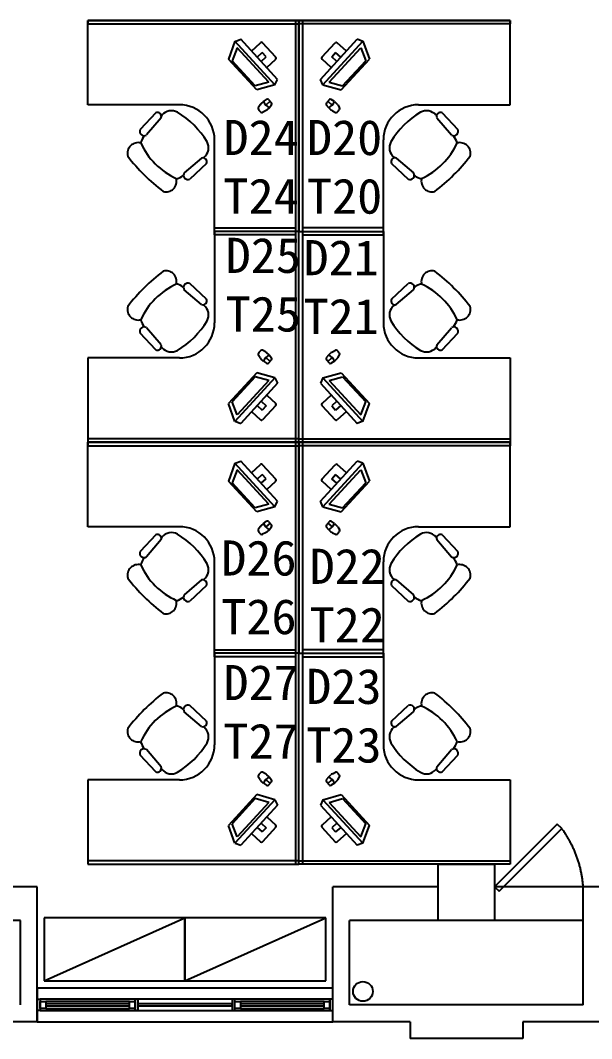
# Model space of a CAD drawing. Header units: millimetres. Extents: x 526420 to 928802, y 401925 to 509768.
# Drawn here: x 705941 to 710001, y 418464 to 425704 of the extents above; entities that cross this region are included whole.
import ezdxf

# ---------------------------------------------------------------- set-up
doc = ezdxf.new("R2010")
doc.units = ezdxf.units.MM
doc.header["$LTSCALE"] = 3000
doc.header["$MEASUREMENT"] = 0
doc.linetypes.add('DASHED2', pattern=[0.375, 0.25, -0.125])
doc.layers.get('0').update_dxf_attribs({"linetype": 'CONTINUOUS'})
for name, color, linetype in [('D-WALL', 7, 'CONTINUOUS'), ('D-WINDOW', 7, 'CONTINUOUS'), ('P-DOOR', 7, 'CONTINUOUS'), ('P-FURNI-I', 7, 'CONTINUOUS'), ('窗台线', 7, 'CONTINUOUS')]:
    doc.layers.add(name, color=color, linetype=linetype)
doc.styles.get("Standard").update_dxf_attribs({"font": 'romans.shx', "width": 0.65, "bigfont": 'hzfs1.shx'})

msp = doc.modelspace()

# ---------------------------------------------------------------- linework, layer by layer
at = {"color": 0, "ltscale": 0.7}
msp.add_circle((708375.8, 418799.6), 70, dxfattribs=at)
msp.add_circle((708375.8, 418799.6), 70, dxfattribs=at)
at = {"layer": 'D-WALL', "color": 0, "ltscale": 100}
for p, q in [((708911, 419703.9), (709311, 419703.9)), ((708911, 419303.9), (708911, 419703.9)), ((709311, 419703.9), (709311, 419303.9)), ((709311, 419303.9), (708911, 419303.9))]:
    msp.add_line(p, q, dxfattribs=at)
at = {"layer": 'D-WALL', "color": 0, "ltscale": 0.7}
for p, q in [((706061, 419543.9), (705311, 419543.9)), ((706061, 419543.9), (705941, 419543.9)), ((706061, 418583.9), (706061, 419543.9)), ((708911, 419543.9), (708161, 419543.9)), ((708161, 418583.9), (708161, 419543.9)), ((710061, 419543.9), (709941, 419543.9)), ((709941, 418703.9), (709941, 419543.9)), ((705941, 419303.9), (705311, 419303.9)), ((705941, 418703.9), (705941, 419303.9)), ((708911, 419303.9), (708281, 419303.9)), ((708281, 418703.9), (708281, 419303.9)), ((709941, 418703.9), (708281, 418703.9)), ((706061, 418583.9), (705511, 418583.9)), ((706061, 418583.9), (705821, 418583.9)), ((708711, 418583.9), (708161, 418583.9)), ((708711, 418583.9), (708711, 418463.9)), ((709511, 418583.9), (709511, 418463.9)), ((710061, 418583.9), (709511, 418583.9)), ((709511, 418463.9), (708711, 418463.9))]:
    msp.add_line(p, q, dxfattribs=at)
at = {"layer": 'D-WINDOW', "color": 0, "ltscale": 0.7}
for p, q in [((706061, 418743.9), (706081, 418743.9)), ((706061, 418663.9), (706061, 418743.9)), ((708141, 418743.9), (706081, 418743.9)), ((706081, 418743.9), (706081, 418663.9)), ((706081, 418743.9), (706081, 418663.9)), ((706081, 418728.9), (706121, 418728.9)), ((706081, 418678.9), (706081, 418728.9)), ((706716, 418728.9), (706121, 418728.9)), ((706121, 418728.9), (706121, 418678.9)), ((706121, 418728.9), (706121, 418678.9)), ((706716, 418711.4), (706121, 418711.4)), ((706121, 418711.4), (706121, 418696.4)), ((706121, 418696.4), (706716, 418696.4)), ((706716, 418728.9), (706756, 418728.9)), ((706716, 418678.9), (706716, 418728.9)), ((706716, 418678.9), (706716, 418728.9)), ((706716, 418696.4), (706716, 418711.4)), ((706756, 418743.9), (706776, 418743.9)), ((706756, 418663.9), (706756, 418743.9)), ((706756, 418728.9), (706756, 418678.9)), ((706776, 418743.9), (706776, 418663.9)), ((707446, 418711.4), (706776, 418711.4)), ((706776, 418711.4), (706776, 418696.4)), ((706776, 418696.4), (707446, 418696.4)), ((707466, 418743.9), (707446, 418743.9)), ((707446, 418743.9), (707446, 418663.9)), ((707446, 418696.4), (707446, 418711.4)), ((707466, 418663.9), (707466, 418743.9)), ((707466, 418728.9), (707506, 418728.9)), ((707466, 418678.9), (707466, 418728.9)), ((708101, 418728.9), (707506, 418728.9)), ((707506, 418728.9), (707506, 418678.9)), ((707506, 418728.9), (707506, 418678.9)), ((708101, 418711.4), (707506, 418711.4)), ((707506, 418711.4), (707506, 418696.4)), ((707506, 418696.4), (708101, 418696.4)), ((708101, 418728.9), (708141, 418728.9)), ((708101, 418678.9), (708101, 418728.9)), ((708101, 418678.9), (708101, 418728.9)), ((708101, 418696.4), (708101, 418711.4)), ((708141, 418663.9), (708141, 418743.9)), ((708161, 418743.9), (708141, 418743.9)), ((708141, 418743.9), (708141, 418663.9)), ((708141, 418728.9), (708141, 418678.9)), ((708161, 418663.9), (708161, 418743.9)), ((706081, 418663.9), (706061, 418663.9)), ((706121, 418678.9), (706081, 418678.9)), ((706081, 418663.9), (708141, 418663.9)), ((706121, 418678.9), (706716, 418678.9)), ((706756, 418678.9), (706716, 418678.9)), ((706776, 418663.9), (706756, 418663.9)), ((707446, 418663.9), (707466, 418663.9)), ((707506, 418678.9), (707466, 418678.9)), ((707506, 418678.9), (708101, 418678.9)), ((708141, 418678.9), (708101, 418678.9)), ((708141, 418663.9), (708161, 418663.9)), ((706061, 418583.9), (708161, 418583.9))]:
    msp.add_line(p, q, dxfattribs=at)
at = {"layer": 'P-DOOR', "color": 0, "linetype": 'DASHED2', "ltscale": 10}
for p, q in [((709756.5, 419989.4), (709311, 419543.9)), ((709342.8, 419512.1), (709788.3, 419957.6)), ((709788.3, 419957.6), (709756.5, 419989.4)), ((709941, 419543.9), (709311, 419543.9)), ((709311, 419543.9), (709342.8, 419512.1)), ((709941, 419303.9), (709311, 419303.9))]:
    msp.add_line(p, q, dxfattribs=at)
msp.add_arc((709161.3, 419491.1), 781.5, 3.87552, 36.64804, dxfattribs=at)
at = {"layer": 'P-FURNI-I', "color": 0}
for p, q in [((706421, 425703.9), (706421, 425678.9)), ((707921, 425703.9), (706421, 425703.9)), ((706421, 425103.9), (706421, 425703.9)), ((706421, 425703.9), (707921, 425703.9)), ((706421, 425678.9), (707921, 425678.9)), ((707921, 425703.9), (707896, 425703.9)), ((707896, 425703.9), (707896, 422703.9)), ((707921, 425678.9), (707921, 425703.9)), ((707921, 422703.9), (707921, 425703.9)), ((707921, 425703.9), (707921, 424203.9)), ((707921, 425703.9), (707921, 425703.9)), ((707921, 425678.9), (707921, 425703.9)), ((707921, 425703.9), (709421, 425703.9)), ((707921, 422703.9), (707921, 425703.9)), ((707921, 425703.9), (707946, 425703.9)), ((707921, 425703.9), (707921, 424203.9)), ((709421, 425703.9), (707921, 425703.9)), ((707921, 425703.9), (707921, 425703.9)), ((709421, 425678.9), (707921, 425678.9)), ((707946, 425703.9), (707946, 422703.9)), ((709421, 425703.9), (709421, 425678.9)), ((709421, 425103.9), (709421, 425703.9)), ((707466.6, 425554.6), (707507.1, 425569.5)), ((707768.8, 425284.3), (707507.1, 425569.5)), ((708073.2, 425284.3), (708334.9, 425569.5)), ((708375.4, 425554.6), (708334.9, 425569.5)), ((707466.3, 425554.9), (707419.3, 425428.5)), ((707481.2, 425509), (707446.8, 425416.3)), ((707750.5, 425245.1), (707466.3, 425554.9)), ((707706, 425264), (707481.2, 425509)), ((708091.5, 425245.1), (708375.7, 425554.9)), ((708136, 425264), (708360.8, 425509)), ((708360.8, 425509), (708395.2, 425416.3)), ((708375.7, 425554.9), (708422.7, 425428.5)), ((707620.6, 425209.2), (707419.3, 425428.5)), ((708221.4, 425209.2), (708422.7, 425428.5)), ((707610.8, 425237.6), (707446.8, 425416.3)), ((708231.2, 425237.6), (708395.2, 425416.3)), ((707750.5, 425245.1), (707768.8, 425284.3)), ((708091.5, 425245.1), (708073.2, 425284.3)), ((707706, 425264), (707610.8, 425237.6)), ((707750.5, 425245.1), (707620.6, 425209.2)), ((708091.5, 425245.1), (708221.4, 425209.2)), ((708136, 425264), (708231.2, 425237.6)), ((707071, 425103.9), (706421, 425103.9)), ((708771, 425103.9), (709421, 425103.9)), ((706903.3, 425046.1), (706791.4, 424928)), ((706942, 425012.1), (706837.4, 424888.9)), ((706947.4, 425029.8), (706943.2, 425024.9)), ((708894.6, 425029.8), (708898.8, 425024.9)), ((708900, 425012.1), (709004.6, 424888.9)), ((708938.7, 425046.1), (709050.6, 424928)), ((707321, 424203.9), (707321, 424853.9)), ((708521, 424203.9), (708521, 424853.9)), ((707229.2, 424724.9), (707105.9, 424620.4)), ((707246.8, 424730.3), (707242, 424726.2)), ((707246.8, 424730.3), (707242.1, 424726.2)), ((708595.2, 424730.3), (708599.9, 424726.2)), ((708595.2, 424730.3), (708600, 424726.2)), ((708612.8, 424724.9), (708736.1, 424620.4)), ((707263.2, 424686.2), (707145, 424574.3)), ((708578.8, 424686.2), (708697, 424574.3)), ((707321, 424178.9), (707321, 424228.9)), ((707321, 424228.9), (707896, 424228.9)), ((707921, 424203.9), (707321, 424203.9)), ((707921, 424203.9), (707321, 424203.9)), ((707321, 424203.9), (707321, 423553.9)), ((707896, 424228.9), (707896, 424178.9)), ((707921, 422703.9), (707921, 424203.9)), ((707921, 424203.9), (708521, 424203.9)), ((707921, 422703.9), (707921, 424203.9)), ((707921, 424203.9), (708521, 424203.9)), ((708521, 424228.9), (707946, 424228.9)), ((707946, 424228.9), (707946, 424178.9)), ((708521, 424178.9), (708521, 424228.9)), ((708521, 424203.9), (708521, 423553.9)), ((707896, 424178.9), (707321, 424178.9)), ((707946, 424178.9), (708521, 424178.9)), ((707263.2, 423721.7), (707145, 423833.6)), ((708578.8, 423721.7), (708697, 423833.6)), ((707229.2, 423683), (707105.9, 423787.5)), ((708612.8, 423683), (708736.1, 423787.5)), ((707246.8, 423677.6), (707242, 423681.7)), ((707246.8, 423677.6), (707242.1, 423681.7)), ((708595.2, 423677.6), (708599.9, 423681.7)), ((708595.2, 423677.6), (708600, 423681.7)), ((706903.3, 423361.8), (706791.4, 423479.9)), ((706942, 423395.8), (706837.4, 423519)), ((708900, 423395.8), (709004.6, 423519)), ((708938.7, 423361.8), (709050.6, 423479.9)), ((706947.4, 423378.1), (706943.2, 423383)), ((708894.6, 423378.1), (708898.8, 423383)), ((707071, 423303.9), (706421, 423303.9)), ((706421, 423303.9), (706421, 422703.9)), ((708771, 423303.9), (709421, 423303.9)), ((709421, 423303.9), (709421, 422703.9)), ((707620.6, 423198.7), (707419.3, 422979.4)), ((707750.5, 423162.8), (707620.6, 423198.7)), ((708091.5, 423162.8), (708221.4, 423198.7)), ((708221.4, 423198.7), (708422.7, 422979.4)), ((707610.8, 423170.3), (707446.8, 422991.6)), ((707750.5, 423162.8), (707466.3, 422853)), ((707706, 423143.9), (707481.2, 422898.9)), ((707768.8, 423123.6), (707507.1, 422838.4)), ((707706, 423143.9), (707610.8, 423170.3)), ((707750.5, 423162.8), (707768.8, 423123.6)), ((708091.5, 423162.8), (708073.2, 423123.6)), ((708073.2, 423123.6), (708334.9, 422838.4)), ((708091.5, 423162.8), (708375.7, 422853)), ((708136, 423143.9), (708231.2, 423170.3)), ((708136, 423143.9), (708360.8, 422898.9)), ((708231.2, 423170.3), (708395.2, 422991.6)), ((707466.3, 422853), (707419.3, 422979.4)), ((707481.2, 422898.9), (707446.8, 422991.6)), ((708360.8, 422898.9), (708395.2, 422991.6)), ((708375.7, 422853), (708422.7, 422979.4)), ((707466.6, 422853.3), (707507.1, 422838.4)), ((708375.4, 422853.3), (708334.9, 422838.4)), ((706421, 422728.9), (706421, 422703.9)), ((707921, 422728.9), (706421, 422728.9)), ((706421, 422703.9), (707921, 422703.9)), ((706421, 422703.9), (707921, 422703.9)), ((706421, 422703.9), (706421, 422678.9)), ((707921, 422703.9), (706421, 422703.9)), ((706421, 422103.9), (706421, 422703.9)), ((706421, 422703.9), (707921, 422703.9)), ((706421, 422678.9), (707921, 422678.9)), ((707896, 422703.9), (707921, 422703.9)), ((707921, 422703.9), (707896, 422703.9)), ((707896, 422703.9), (707896, 419703.9)), ((707921, 422703.9), (707921, 422728.9)), ((707921, 422703.9), (707921, 422728.9)), ((707921, 422728.9), (709421, 422728.9)), ((707921, 422703.9), (707921, 422703.9)), ((707921, 422678.9), (707921, 422703.9)), ((707921, 419703.9), (707921, 422703.9)), ((707921, 422703.9), (707921, 421203.9)), ((707921, 422703.9), (707921, 422703.9)), ((709421, 422703.9), (707921, 422703.9)), ((707946, 422703.9), (707921, 422703.9)), ((709421, 422703.9), (707921, 422703.9)), ((707921, 422703.9), (707921, 422703.9)), ((707921, 422678.9), (707921, 422703.9)), ((707921, 422703.9), (709421, 422703.9)), ((707921, 419703.9), (707921, 422703.9)), ((707921, 422703.9), (707946, 422703.9)), ((707921, 422703.9), (707921, 421203.9)), ((709421, 422703.9), (707921, 422703.9)), ((707921, 422703.9), (707921, 422703.9)), ((709421, 422678.9), (707921, 422678.9)), ((707946, 422703.9), (707946, 419703.9)), ((709421, 422728.9), (709421, 422703.9)), ((709421, 422703.9), (709421, 422678.9)), ((709421, 422103.9), (709421, 422703.9)), ((707466.3, 422554.9), (707419.3, 422428.5)), ((707750.5, 422245.1), (707466.3, 422554.9)), ((707466.6, 422554.6), (707507.1, 422569.5)), ((707768.8, 422284.3), (707507.1, 422569.5)), ((708073.2, 422284.3), (708334.9, 422569.5)), ((708091.5, 422245.1), (708375.7, 422554.9)), ((708375.4, 422554.6), (708334.9, 422569.5)), ((708375.7, 422554.9), (708422.7, 422428.5)), ((707481.2, 422509), (707446.8, 422416.3)), ((707706, 422264), (707481.2, 422509)), ((708136, 422264), (708360.8, 422509)), ((708360.8, 422509), (708395.2, 422416.3)), ((707620.6, 422209.2), (707419.3, 422428.5)), ((707610.8, 422237.6), (707446.8, 422416.3)), ((708221.4, 422209.2), (708422.7, 422428.5)), ((708231.2, 422237.6), (708395.2, 422416.3)), ((707706, 422264), (707610.8, 422237.6)), ((707750.5, 422245.1), (707620.6, 422209.2)), ((707750.5, 422245.1), (707768.8, 422284.3)), ((708091.5, 422245.1), (708073.2, 422284.3)), ((708091.5, 422245.1), (708221.4, 422209.2)), ((708136, 422264), (708231.2, 422237.6)), ((707071, 422103.9), (706421, 422103.9)), ((708771, 422103.9), (709421, 422103.9)), ((706903.3, 422046.1), (706791.4, 421928)), ((706947.4, 422029.8), (706943.2, 422024.9)), ((708894.6, 422029.8), (708898.8, 422024.9)), ((708938.7, 422046.1), (709050.6, 421928)), ((706942, 422012.1), (706837.4, 421888.9)), ((708900, 422012.1), (709004.6, 421888.9)), ((707321, 421203.9), (707321, 421853.9)), ((708521, 421203.9), (708521, 421853.9)), ((707246.8, 421730.3), (707242, 421726.2)), ((707246.8, 421730.3), (707242.1, 421726.2)), ((708595.2, 421730.3), (708599.9, 421726.2)), ((708595.2, 421730.3), (708600, 421726.2)), ((707229.2, 421724.9), (707105.9, 421620.4)), ((707263.2, 421686.2), (707145, 421574.3)), ((708578.8, 421686.2), (708697, 421574.3)), ((708612.8, 421724.9), (708736.1, 421620.4)), ((707321, 421178.9), (707321, 421228.9)), ((707321, 421228.9), (707896, 421228.9)), ((707896, 421228.9), (707896, 421178.9)), ((708521, 421228.9), (707946, 421228.9)), ((707946, 421228.9), (707946, 421178.9)), ((708521, 421178.9), (708521, 421228.9)), ((707921, 421203.9), (707321, 421203.9)), ((707921, 421203.9), (707321, 421203.9)), ((707321, 421203.9), (707321, 420553.9)), ((707896, 421178.9), (707321, 421178.9)), ((707921, 419703.9), (707921, 421203.9)), ((707921, 421203.9), (708521, 421203.9)), ((707921, 419703.9), (707921, 421203.9)), ((707921, 421203.9), (708521, 421203.9)), ((707946, 421178.9), (708521, 421178.9)), ((708521, 421203.9), (708521, 420553.9)), ((707263.2, 420721.7), (707145, 420833.6)), ((708578.8, 420721.7), (708697, 420833.6)), ((707229.2, 420683), (707105.9, 420787.5)), ((708612.8, 420683), (708736.1, 420787.5)), ((707246.8, 420677.6), (707242, 420681.7)), ((707246.8, 420677.6), (707242.1, 420681.7)), ((708595.2, 420677.6), (708599.9, 420681.7)), ((708595.2, 420677.6), (708600, 420681.7)), ((706942, 420395.8), (706837.4, 420519)), ((708900, 420395.8), (709004.6, 420519)), ((706903.3, 420361.8), (706791.4, 420479.9)), ((708938.7, 420361.8), (709050.6, 420479.9)), ((706947.4, 420378.1), (706943.2, 420383)), ((708894.6, 420378.1), (708898.8, 420383)), ((707071, 420303.9), (706421, 420303.9)), ((706421, 420303.9), (706421, 419703.9)), ((708771, 420303.9), (709421, 420303.9)), ((709421, 420303.9), (709421, 419703.9)), ((707620.6, 420198.7), (707419.3, 419979.4)), ((707610.8, 420170.3), (707446.8, 419991.6)), ((707750.5, 420162.8), (707466.3, 419853)), ((707706, 420143.9), (707481.2, 419898.9)), ((707706, 420143.9), (707610.8, 420170.3)), ((707750.5, 420162.8), (707620.6, 420198.7)), ((707750.5, 420162.8), (707768.8, 420123.6)), ((708091.5, 420162.8), (708073.2, 420123.6)), ((708091.5, 420162.8), (708221.4, 420198.7)), ((708091.5, 420162.8), (708375.7, 419853)), ((708136, 420143.9), (708231.2, 420170.3)), ((708136, 420143.9), (708360.8, 419898.9)), ((708221.4, 420198.7), (708422.7, 419979.4)), ((708231.2, 420170.3), (708395.2, 419991.6)), ((707768.8, 420123.6), (707507.1, 419838.4)), ((708073.2, 420123.6), (708334.9, 419838.4)), ((707466.3, 419853), (707419.3, 419979.4)), ((707481.2, 419898.9), (707446.8, 419991.6)), ((708360.8, 419898.9), (708395.2, 419991.6)), ((708375.7, 419853), (708422.7, 419979.4)), ((707466.6, 419853.3), (707507.1, 419838.4)), ((708375.4, 419853.3), (708334.9, 419838.4)), ((706421, 419728.9), (706421, 419703.9)), ((707921, 419728.9), (706421, 419728.9)), ((706421, 419703.9), (707921, 419703.9)), ((706421, 419703.9), (707921, 419703.9)), ((707896, 419703.9), (707921, 419703.9)), ((707921, 419703.9), (707921, 419728.9)), ((707921, 419703.9), (707921, 419728.9)), ((707921, 419728.9), (709421, 419728.9)), ((707921, 419703.9), (707921, 419703.9)), ((709421, 419703.9), (707921, 419703.9)), ((707946, 419703.9), (707921, 419703.9)), ((709421, 419703.9), (707921, 419703.9)), ((707921, 419703.9), (707921, 419703.9)), ((709421, 419728.9), (709421, 419703.9))]:
    msp.add_line(p, q, dxfattribs=at)
at = {"layer": 'P-FURNI-I', "color": 0, "linetype": 'ByBlock'}
for p, q in [((707583.9, 425485.8), (707648.6, 425545.2)), ((707757.4, 425441.5), (707662.8, 425544.6)), ((708084.6, 425441.5), (708179.2, 425544.6)), ((708258.1, 425485.8), (708193.4, 425545.2)), ((707624.5, 425441.6), (707660.5, 425474.7)), ((707651.5, 425412.2), (707687.6, 425445.2)), ((707687.6, 425445.2), (707660.5, 425474.7)), ((707692.1, 425367.9), (707756.8, 425427.3)), ((708149.9, 425367.9), (708085.2, 425427.3)), ((708154.4, 425445.2), (708181.5, 425474.7)), ((708190.5, 425412.2), (708154.4, 425445.2)), ((708217.5, 425441.6), (708181.5, 425474.7)), ((707668.1, 425126.4), (707691.4, 425142.4)), ((707704.4, 425140.9), (707726.2, 425117.1)), ((708137.6, 425140.9), (708115.8, 425117.1)), ((708173.9, 425126.4), (708150.6, 425142.4)), ((707645, 425103.2), (707631.9, 425083.1)), ((707668.1, 425126.4), (707653.1, 425112.7)), ((707683.5, 425061.2), (707662.3, 425049.9)), ((707715.3, 425129), (707685.8, 425102)), ((707708.6, 425082.2), (707693.7, 425068.5)), ((707708.6, 425082.2), (707726.5, 425104)), ((708133.4, 425082.2), (708115.5, 425104)), ((708126.7, 425129), (708156.2, 425102)), ((708133.4, 425082.2), (708148.3, 425068.5)), ((708158.5, 425061.2), (708179.7, 425049.9)), ((708173.9, 425126.4), (708188.9, 425112.7)), ((708197, 425103.2), (708210.1, 425083.1)), ((707645, 423304.7), (707631.9, 423324.8)), ((707683.5, 423346.7), (707662.3, 423358)), ((707708.6, 423325.7), (707693.7, 423339.4)), ((707708.6, 423325.7), (707726.5, 423303.9)), ((708133.4, 423325.7), (708115.5, 423303.9)), ((708133.4, 423325.7), (708148.3, 423339.4)), ((708158.5, 423346.7), (708179.7, 423358)), ((708197, 423304.7), (708210.1, 423324.8)), ((707668.1, 423281.5), (707653.1, 423295.2)), ((707668.1, 423281.5), (707691.4, 423265.5)), ((707715.3, 423278.9), (707685.8, 423305.9)), ((707704.4, 423267), (707726.2, 423290.8)), ((708137.6, 423267), (708115.8, 423290.8)), ((708126.7, 423278.9), (708156.2, 423305.9)), ((708173.9, 423281.5), (708150.6, 423265.5)), ((708173.9, 423281.5), (708188.9, 423295.2)), ((707692.1, 423040), (707756.8, 422980.6)), ((708149.9, 423040), (708085.2, 422980.6)), ((707624.5, 422966.3), (707660.5, 422933.2)), ((707651.5, 422995.7), (707687.6, 422962.7)), ((707687.6, 422962.7), (707660.5, 422933.2)), ((707757.4, 422966.4), (707662.8, 422863.3)), ((708084.6, 422966.4), (708179.2, 422863.3)), ((708190.5, 422995.7), (708154.4, 422962.7)), ((708154.4, 422962.7), (708181.5, 422933.2)), ((708217.5, 422966.3), (708181.5, 422933.2)), ((707583.9, 422922.1), (707648.6, 422862.7)), ((708258.1, 422922.1), (708193.4, 422862.7)), ((707583.9, 422485.8), (707648.6, 422545.2)), ((707757.4, 422441.5), (707662.8, 422544.6)), ((708084.6, 422441.5), (708179.2, 422544.6)), ((708258.1, 422485.8), (708193.4, 422545.2)), ((707624.5, 422441.6), (707660.5, 422474.7)), ((707687.6, 422445.2), (707660.5, 422474.7)), ((708154.4, 422445.2), (708181.5, 422474.7)), ((708217.5, 422441.6), (708181.5, 422474.7)), ((707651.5, 422412.2), (707687.6, 422445.2)), ((707692.1, 422367.9), (707756.8, 422427.3)), ((708149.9, 422367.9), (708085.2, 422427.3)), ((708190.5, 422412.2), (708154.4, 422445.2)), ((707645, 422103.2), (707631.9, 422083.1)), ((707668.1, 422126.4), (707653.1, 422112.7)), ((707668.1, 422126.4), (707691.4, 422142.4)), ((707715.3, 422129), (707685.8, 422102)), ((707704.4, 422140.9), (707726.2, 422117.1)), ((707708.6, 422082.2), (707726.5, 422104)), ((708133.4, 422082.2), (708115.5, 422104)), ((708137.6, 422140.9), (708115.8, 422117.1)), ((708126.7, 422129), (708156.2, 422102)), ((708173.9, 422126.4), (708150.6, 422142.4)), ((708173.9, 422126.4), (708188.9, 422112.7)), ((708197, 422103.2), (708210.1, 422083.1)), ((707683.5, 422061.2), (707662.3, 422049.9)), ((707708.6, 422082.2), (707693.7, 422068.5)), ((708133.4, 422082.2), (708148.3, 422068.5)), ((708158.5, 422061.2), (708179.7, 422049.9)), ((707683.5, 420346.7), (707662.3, 420358)), ((708158.5, 420346.7), (708179.7, 420358)), ((707645, 420304.7), (707631.9, 420324.8)), ((707668.1, 420281.5), (707653.1, 420295.2)), ((707715.3, 420278.9), (707685.8, 420305.9)), ((707708.6, 420325.7), (707693.7, 420339.4)), ((707704.4, 420267), (707726.2, 420290.8)), ((707708.6, 420325.7), (707726.5, 420303.9)), ((708133.4, 420325.7), (708115.5, 420303.9)), ((708137.6, 420267), (708115.8, 420290.8)), ((708126.7, 420278.9), (708156.2, 420305.9)), ((708133.4, 420325.7), (708148.3, 420339.4)), ((708173.9, 420281.5), (708188.9, 420295.2)), ((708197, 420304.7), (708210.1, 420324.8)), ((707668.1, 420281.5), (707691.4, 420265.5)), ((708173.9, 420281.5), (708150.6, 420265.5)), ((707651.5, 419995.7), (707687.6, 419962.7)), ((707692.1, 420040), (707756.8, 419980.6)), ((708149.9, 420040), (708085.2, 419980.6)), ((708190.5, 419995.7), (708154.4, 419962.7)), ((707583.9, 419922.1), (707648.6, 419862.7)), ((707624.5, 419966.3), (707660.5, 419933.2)), ((707687.6, 419962.7), (707660.5, 419933.2)), ((707757.4, 419966.4), (707662.8, 419863.3)), ((708084.6, 419966.4), (708179.2, 419863.3)), ((708154.4, 419962.7), (708181.5, 419933.2)), ((708217.5, 419966.3), (708181.5, 419933.2)), ((708258.1, 419922.1), (708193.4, 419862.7))]:
    msp.add_line(p, q, dxfattribs=at)
at = {"layer": 'P-FURNI-I', "color": 0, "ltscale": 100}
for p, q in [((706111, 418873.9), (707111, 419323.9)), ((707111, 419323.9), (706111, 419323.9)), ((706111, 419323.9), (706111, 418873.9)), ((707111, 418873.9), (708111, 419323.9)), ((707111, 418873.9), (707111, 419323.9)), ((708111, 419323.9), (707111, 419323.9)), ((707111, 419323.9), (707111, 418873.9)), ((708111, 418873.9), (708111, 419323.9)), ((706111, 418873.9), (707111, 418873.9)), ((707111, 418873.9), (708111, 418873.9))]:
    msp.add_line(p, q, dxfattribs=at)
at = {"layer": 'P-FURNI-I', "color": 0, "linetype": 'ByBlock'}
for centre, radius, start, end in [((707655.4, 425537.9), 10, 42.52965, 132.52965), ((708186.6, 425537.9), 10, 47.47035, 137.47035), ((707750, 425434.7), 10, 312.52965, 42.52965), ((708092, 425434.7), 10, 137.47035, 227.47035), ((707697, 425134.1), 10, 42.52965, 124.42662), ((708145, 425134.1), 10, 55.57338, 137.47035), ((707640.3, 425077.6), 10, 146.87305, 222.52965), ((707705.8, 425120.3), 88, 214.1588, 230.90049), ((707686.9, 425075.8), 50, 132.52965, 146.87305), ((707783.9, 425192), 133.1, 209.50646, 235.55283), ((707659.9, 425105.3), 50, 298.18624, 312.52965), ((707718.8, 425110.4), 10, 320.63267, 42.52965), ((708123.2, 425110.4), 10, 137.47035, 219.36733), ((708058.1, 425192), 133.1, 304.44717, 330.49354), ((708182.1, 425105.3), 50, 227.47035, 241.81376), ((708155.1, 425075.8), 50, 33.12695, 47.47035), ((708136.2, 425120.3), 88, 309.09951, 325.8412), ((708201.7, 425077.6), 10, 317.47035, 33.12695), ((707657.6, 425058.7), 10, 222.52965, 298.18624), ((708184.4, 425058.7), 10, 241.81376, 317.47035), ((707640.3, 423330.3), 10, 137.47035, 213.12695), ((707705.8, 423287.6), 88, 129.09951, 145.8412), ((707657.6, 423349.2), 10, 61.81376, 137.47035), ((707783.9, 423215.9), 133.1, 124.44717, 150.49354), ((707659.9, 423302.6), 50, 47.47035, 61.81376), ((708058.1, 423215.9), 133.1, 29.50646, 55.55283), ((708182.1, 423302.6), 50, 118.18624, 132.52965), ((708184.4, 423349.2), 10, 42.52965, 118.18624), ((708136.2, 423287.6), 88, 34.1588, 50.90049), ((708201.7, 423330.3), 10, 326.87305, 42.52965), ((707686.9, 423332.1), 50, 213.12695, 227.47035), ((707697, 423273.8), 10, 235.57338, 317.47035), ((707718.8, 423297.5), 10, 317.47035, 39.36733), ((708123.2, 423297.5), 10, 140.63267, 222.52965), ((708145, 423273.8), 10, 222.52965, 304.42662), ((708155.1, 423332.1), 50, 312.52965, 326.87305), ((707750, 422973.2), 10, 317.47035, 47.47035), ((708092, 422973.2), 10, 132.52965, 222.52965), ((707655.4, 422870), 10, 227.47035, 317.47035), ((708186.6, 422870), 10, 222.52965, 312.52965), ((707655.4, 422537.9), 10, 42.52965, 132.52965), ((708186.6, 422537.9), 10, 47.47035, 137.47035), ((707750, 422434.7), 10, 312.52965, 42.52965), ((708092, 422434.7), 10, 137.47035, 227.47035), ((707686.9, 422075.8), 50, 132.52965, 146.87305), ((707783.9, 422192), 133.1, 209.50646, 235.55283), ((707697, 422134.1), 10, 42.52965, 124.42662), ((707718.8, 422110.4), 10, 320.63267, 42.52965), ((708123.2, 422110.4), 10, 137.47035, 219.36733), ((708058.1, 422192), 133.1, 304.44717, 330.49354), ((708145, 422134.1), 10, 55.57338, 137.47035), ((708155.1, 422075.8), 50, 33.12695, 47.47035), ((707640.3, 422077.6), 10, 146.87305, 222.52965), ((707705.8, 422120.3), 88, 214.1588, 230.90049), ((707657.6, 422058.7), 10, 222.52965, 298.18624), ((707659.9, 422105.3), 50, 298.18624, 312.52965), ((708182.1, 422105.3), 50, 227.47035, 241.81376), ((708184.4, 422058.7), 10, 241.81376, 317.47035), ((708136.2, 422120.3), 88, 309.09951, 325.8412), ((708201.7, 422077.6), 10, 317.47035, 33.12695), ((707705.8, 420287.6), 88, 129.09951, 145.8412), ((707657.6, 420349.2), 10, 61.81376, 137.47035), ((708184.4, 420349.2), 10, 42.52965, 118.18624), ((708136.2, 420287.6), 88, 34.1588, 50.90049), ((707640.3, 420330.3), 10, 137.47035, 213.12695), ((707686.9, 420332.1), 50, 213.12695, 227.47035), ((707783.9, 420215.9), 133.1, 124.44717, 150.49354), ((707659.9, 420302.6), 50, 47.47035, 61.81376), ((707718.8, 420297.5), 10, 317.47035, 39.36733), ((708123.2, 420297.5), 10, 140.63267, 222.52965), ((708058.1, 420215.9), 133.1, 29.50646, 55.55283), ((708182.1, 420302.6), 50, 118.18624, 132.52965), ((708155.1, 420332.1), 50, 312.52965, 326.87305), ((708201.7, 420330.3), 10, 326.87305, 42.52965), ((707697, 420273.8), 10, 235.57338, 317.47035), ((708145, 420273.8), 10, 222.52965, 304.42662), ((707750, 419973.2), 10, 317.47035, 47.47035), ((708092, 419973.2), 10, 132.52965, 222.52965), ((707655.4, 419870), 10, 227.47035, 317.47035), ((708186.6, 419870), 10, 222.52965, 312.52965)]:
    msp.add_arc(centre, radius, start, end, dxfattribs=at)
at = {"layer": 'P-FURNI-I', "color": 0}
for centre, radius, start, end in [((707015.2, 424972.9), 88.6, 61.10866, 140), ((707071, 424853.9), 250, 0.00002, 89.99998), ((708771, 424853.9), 250, 90.00002, 179.99998), ((708826.8, 424972.9), 88.6, 40, 118.89134), ((706915.6, 425021.2), 27.9, 341.04311, 116.28384), ((706734, 424517), 624.1, 31.27501, 58.72499), ((709108, 424517), 624.1, 121.27501, 148.72499), ((708926.4, 425021.2), 27.9, 63.71616, 198.95689), ((706820.6, 424915.7), 31.7, 157.15642, 302.13371), ((709021.4, 424915.7), 31.7, 237.86629, 22.84358), ((706963.4, 424775.9), 177.1, 142.33471, 161.21221), ((708878.6, 424775.9), 177.1, 18.78779, 37.66529), ((706777.6, 424758.2), 76.4, 75.39269, 194.60731), ((707255.3, 425038.3), 502.6, 204.20895, 245.79105), ((707189.9, 424798.2), 88.6, 310, 28.89134), ((708652.1, 424798.2), 88.6, 151.10866, 230), ((708586.7, 425038.3), 502.6, 294.20895, 335.79105), ((709064.4, 424758.2), 76.4, 345.39269, 104.60731), ((707799.9, 425582.9), 1383.5, 217.59073, 232.40927), ((707238.2, 424698.6), 27.9, 333.71616, 108.95689), ((708603.8, 424698.6), 27.9, 71.04311, 206.28384), ((708042.1, 425582.9), 1383.5, 307.59073, 322.40927), ((706975.2, 424560.5), 76.4, 255.39269, 14.60731), ((706994.7, 424744.6), 177.1, 288.61801, 306.90476), ((707132.8, 424603.5), 31.7, 147.86629, 292.84358), ((708709.3, 424603.5), 31.7, 247.15642, 32.13371), ((708847.3, 424744.6), 177.1, 233.09524, 251.38199), ((708866.8, 424560.5), 76.4, 165.39269, 284.60731), ((707799.9, 422825), 1383.5, 127.59073, 142.40927), ((706975.2, 423847.4), 76.4, 345.39269, 104.60731), ((708866.8, 423847.4), 76.4, 75.39269, 194.60731), ((708042.1, 422825), 1383.5, 37.59073, 52.40927), ((706994.7, 423663.3), 177.1, 53.09524, 71.38199), ((707132.8, 423804.4), 31.7, 67.15642, 212.13371), ((708709.3, 423804.4), 31.7, 327.86629, 112.84358), ((708847.3, 423663.3), 177.1, 108.61801, 126.90476), ((707255.3, 423369.6), 502.6, 114.20895, 155.79105), ((708586.7, 423369.6), 502.6, 24.20895, 65.79105), ((707238.2, 423709.3), 27.9, 251.04311, 26.28384), ((708603.8, 423709.3), 27.9, 153.71616, 288.95689), ((706777.6, 423649.7), 76.4, 165.39269, 284.60731), ((707189.9, 423609.7), 88.6, 331.10866, 50), ((708652.1, 423609.7), 88.6, 130, 208.89134), ((709064.4, 423649.7), 76.4, 255.39269, 14.60731), ((706963.4, 423632), 177.1, 198.78779, 217.66529), ((706734, 423890.9), 624.1, 301.27501, 328.72499), ((707071, 423553.9), 250, 270.00002, 359.99998), ((708771, 423553.9), 250, 180.00002, 269.99998), ((709108, 423890.9), 624.1, 211.27501, 238.72499), ((708878.6, 423632), 177.1, 322.33471, 341.21221), ((706820.6, 423492.2), 31.7, 57.86629, 202.84358), ((709021.4, 423492.2), 31.7, 337.15642, 122.13371), ((706915.6, 423386.7), 27.9, 243.71616, 18.95689), ((708926.4, 423386.7), 27.9, 161.04311, 296.28384), ((707015.2, 423435), 88.6, 220, 298.89134), ((708826.8, 423435), 88.6, 241.10866, 320), ((707071, 421853.9), 250, 0.00002, 89.99998), ((708771, 421853.9), 250, 90.00002, 179.99998), ((706915.6, 422021.2), 27.9, 341.04311, 116.28384), ((707015.2, 421972.9), 88.6, 61.10866, 140), ((706734, 421517), 624.1, 31.27501, 58.72499), ((709108, 421517), 624.1, 121.27501, 148.72499), ((708826.8, 421972.9), 88.6, 40, 118.89134), ((708926.4, 422021.2), 27.9, 63.71616, 198.95689), ((706820.6, 421915.7), 31.7, 157.15642, 302.13371), ((706963.4, 421775.9), 177.1, 142.33471, 161.21221), ((709021.4, 421915.7), 31.7, 237.86629, 22.84358), ((708878.6, 421775.9), 177.1, 18.78779, 37.66529), ((706777.6, 421758.2), 76.4, 75.39269, 194.60731), ((707255.3, 422038.3), 502.6, 204.20895, 245.79105), ((707189.9, 421798.2), 88.6, 310, 28.89134), ((708652.1, 421798.2), 88.6, 151.10866, 230), ((708586.7, 422038.3), 502.6, 294.20895, 335.79105), ((709064.4, 421758.2), 76.4, 345.39269, 104.60731), ((707799.9, 422582.9), 1383.5, 217.59073, 232.40927), ((708042.1, 422582.9), 1383.5, 307.59073, 322.40927), ((707238.2, 421698.6), 27.9, 333.71616, 108.95689), ((708603.8, 421698.6), 27.9, 71.04311, 206.28384), ((706994.7, 421744.6), 177.1, 288.61801, 306.90476), ((707132.8, 421603.5), 31.7, 147.86629, 292.84358), ((708709.3, 421603.5), 31.7, 247.15642, 32.13371), ((708847.3, 421744.6), 177.1, 233.09524, 251.38199), ((706975.2, 421560.5), 76.4, 255.39269, 14.60731), ((708866.8, 421560.5), 76.4, 165.39269, 284.60731), ((707799.9, 419825), 1383.5, 127.59073, 142.40927), ((706975.2, 420847.4), 76.4, 345.39269, 104.60731), ((708866.8, 420847.4), 76.4, 75.39269, 194.60731), ((708042.1, 419825), 1383.5, 37.59073, 52.40927), ((707255.3, 420369.6), 502.6, 114.20895, 155.79105), ((706994.7, 420663.3), 177.1, 53.09524, 71.38199), ((707132.8, 420804.4), 31.7, 67.15642, 212.13371), ((708709.3, 420804.4), 31.7, 327.86629, 112.84358), ((708847.3, 420663.3), 177.1, 108.61801, 126.90476), ((708586.7, 420369.6), 502.6, 24.20895, 65.79105), ((707238.2, 420709.3), 27.9, 251.04311, 26.28384), ((708603.8, 420709.3), 27.9, 153.71616, 288.95689), ((706777.6, 420649.7), 76.4, 165.39269, 284.60731), ((707189.9, 420609.7), 88.6, 331.10866, 50), ((708652.1, 420609.7), 88.6, 130, 208.89134), ((709064.4, 420649.7), 76.4, 255.39269, 14.60731), ((706963.4, 420632), 177.1, 198.78779, 217.66529), ((708878.6, 420632), 177.1, 322.33471, 341.21221), ((706820.6, 420492.2), 31.7, 57.86629, 202.84358), ((706734, 420890.9), 624.1, 301.27501, 328.72499), ((707071, 420553.9), 250, 270.00002, 359.99998), ((708771, 420553.9), 250, 180.00002, 269.99998), ((709108, 420890.9), 624.1, 211.27501, 238.72499), ((709021.4, 420492.2), 31.7, 337.15642, 122.13371), ((706915.6, 420386.7), 27.9, 243.71616, 18.95689), ((707015.2, 420435), 88.6, 220, 298.89134), ((708826.8, 420435), 88.6, 241.10866, 320), ((708926.4, 420386.7), 27.9, 161.04311, 296.28384)]:
    msp.add_arc(centre, radius, start, end, dxfattribs=at)
at = {"layer": '窗台线', "color": 0, "ltscale": 0.7}
for p, q in [((708161, 418823.9), (706061, 418823.9)), ((706061, 418823.9), (706061, 418583.9)), ((708161, 418583.9), (708161, 418823.9))]:
    msp.add_line(p, q, dxfattribs=at)

# ---------------------------------------------------------------- texts
at = {"layer": 'P-FURNI-I', "color": 6, "ltscale": 0.7, "char_height": 250, "attachment_point": 1}
for s, insert, width in [('{\\fKaiTi_GB2312|b0|i0|c134|p49;\\W1.05;\\C3;D24\\PT24}', (707384.1, 424996.4), 339.372), ('{\\fKaiTi_GB2312|b0|i0|c134|p49;\\W1.05;\\C3;D20\\PT20}', (707977.3, 424996.1), 339.372), ('{\\fKaiTi_GB2312|b0|i0|c134|p49;\\W1.05;\\C3;D25\\PT25}', (707399.9, 424158), 472.166), ('{\\fKaiTi_GB2312|b0|i0|c134|p49;\\W1.05;\\C3;D21\\PT21}', (707953, 424141.9), 596.973), ('{\\fKaiTi_GB2312|b0|i0|c134|p49;\\W1.05;\\C3;D26\\PT26}', (707368.2, 422006.5), 339.372), ('{\\fKaiTi_GB2312|b0|i0|c134|p49;\\W1.05;\\C3;D22\\PT22}', (707996.3, 421947.6), 339.372), ('{\\fKaiTi_GB2312|b0|i0|c134|p49;\\W1.05;\\C3;D27\\PT27}', (707384.1, 421120.6), 339.372), ('{\\fKaiTi_GB2312|b0|i0|c134|p49;\\W1.05;\\C3;D23\\PT23}', (707972.1, 421093.5), 339.372)]:
    msp.add_mtext(s, dxfattribs=dict(at, insert=insert, width=width))

doc.saveas('drawing.dxf')
